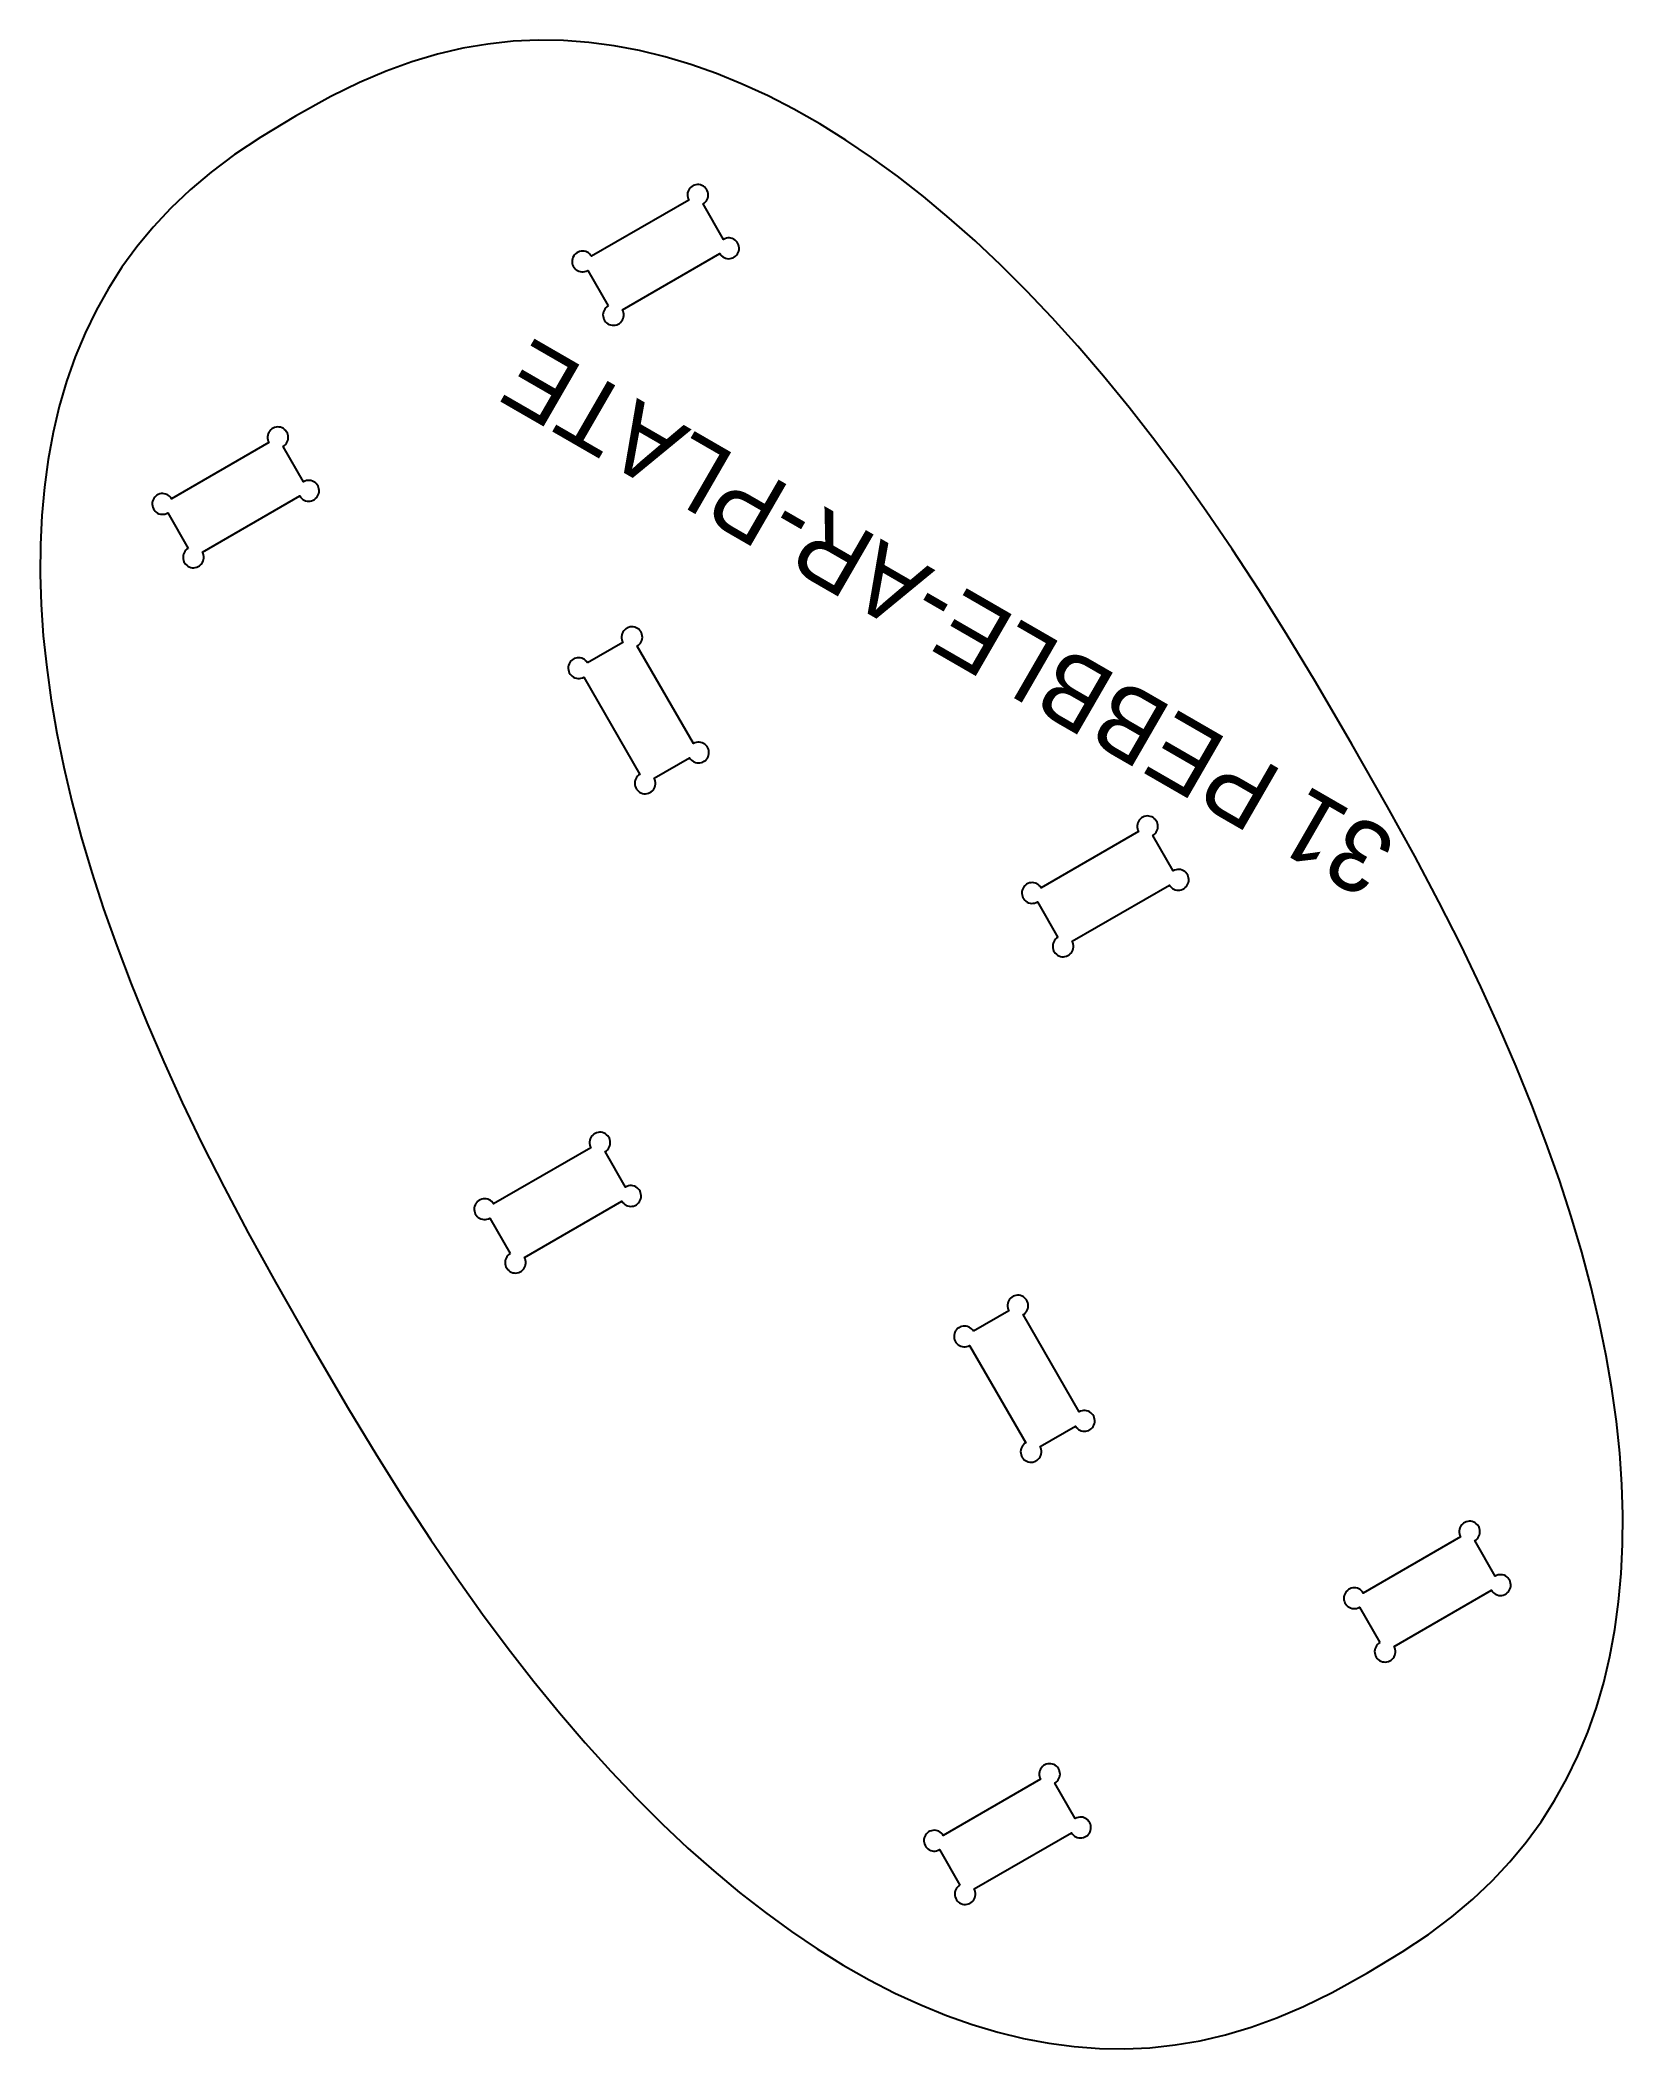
# Model space of a CAD drawing. Header units: millimetres. Extents: x 0 to 487, y 0 to 618.
import ezdxf
from ezdxf.enums import TextEntityAlignment as Align

# ---------------------------------------------------------------- set-up
doc = ezdxf.new("R2010")
doc.units = ezdxf.units.MM
doc.layers.add('CUT', color=1, linetype='Continuous')
doc.layers.add('ENGRAVE-LABEL', color=3, linetype='Continuous')

msp = doc.modelspace()

# ---------------------------------------------------------------- linework, layer by layer
at = {"layer": 'CUT'}
msp.add_lwpolyline([(408.64, 23.41), (419.32, 29.82), (427.42, 35.24), (434.59, 40.6), (441.09, 46.06), (447.03, 51.69), (452.49, 57.53), (457.5, 63.58), (462.09, 69.88), (466.27, 76.42), (470.06, 83.2), (473.46, 90.23), (476.47, 97.52), (479.12, 105.04), (481.39, 112.82), (483.29, 120.83), (484.82, 129.08), (485.98, 137.57), (486.78, 146.29), (487.21, 155.23), (487.27, 164.4), (486.97, 173.78), (486.31, 183.37), (485.28, 193.18), (483.88, 203.19), (482.11, 213.4), (479.98, 223.81), (477.48, 234.42), (474.61, 245.22), (471.36, 256.23), (467.73, 267.44), (463.71, 278.86), (459.3, 290.5), (454.48, 302.39), (449.24, 314.54), (443.55, 327), (437.37, 339.84), (430.63, 353.17), (423.22, 367.19), (414.86, 382.39), (403.85, 401.7), (392.64, 420.89), (383.65, 435.73), (375.21, 449.16), (367.04, 461.65), (359.01, 473.43), (351.07, 484.59), (343.16, 495.2), (335.28, 505.32), (327.4, 514.96), (319.52, 524.15), (311.62, 532.9), (303.71, 541.21), (295.79, 549.11), (287.86, 556.58), (279.91, 563.63), (271.95, 570.26), (263.98, 576.48), (256, 582.27), (248.03, 587.64), (240.05, 592.6), (232.08, 597.12), (224.12, 601.22), (216.17, 604.89), (208.24, 608.12), (200.33, 610.93), (192.44, 613.29), (184.57, 615.21), (176.73, 616.68), (168.92, 617.71), (161.13, 618.28), (153.36, 618.4), (145.61, 618.05), (137.86, 617.22), (130.11, 615.91), (122.32, 614.1), (114.47, 611.77), (106.5, 608.87), (98.27, 605.35), (89.53, 601.03), (78.64, 594.99), (67.95, 588.57), (59.85, 583.16), (52.68, 577.8), (46.19, 572.34), (40.24, 566.71), (34.78, 560.87), (29.77, 554.81), (25.18, 548.52), (21, 541.98), (17.21, 535.2), (13.82, 528.16), (10.8, 520.88), (8.15, 513.35), (5.89, 505.58), (3.99, 497.57), (2.46, 489.31), (1.29, 480.83), (0.5, 472.11), (0.07, 463.17), (0, 454), (0.3, 444.62), (0.97, 435.03), (2, 425.22), (3.39, 415.21), (5.16, 405), (7.29, 394.59), (9.79, 383.98), (12.67, 373.18), (15.92, 362.17), (19.54, 350.96), (23.56, 339.54), (27.97, 327.89), (32.79, 316.01), (38.03, 303.86), (43.72, 291.39), (49.9, 278.55), (56.64, 265.23), (64.05, 251.21), (72.41, 236), (83.42, 216.7), (94.64, 197.51), (103.62, 182.67), (112.06, 169.24), (120.23, 156.74), (128.26, 144.97), (136.21, 133.81), (144.11, 123.2), (151.99, 113.08), (159.87, 103.44), (167.76, 94.25), (175.65, 85.5), (183.56, 77.18), (191.48, 69.29), (199.41, 61.82), (207.36, 54.77), (215.32, 48.14), (223.29, 41.92), (231.27, 36.13), (239.25, 30.75), (247.22, 25.8), (255.19, 21.28), (263.15, 17.18), (271.1, 13.51), (279.03, 10.27), (286.94, 7.47), (294.83, 5.11), (302.7, 3.19), (310.54, 1.71), (318.35, 0.69), (326.14, 0.11), (333.91, 0), (341.67, 0.35), (349.41, 1.18), (357.16, 2.49), (364.95, 4.3), (372.8, 6.63), (380.78, 9.53), (389, 13.05), (397.74, 17.37)], close=True, dxfattribs=at)
for points in [[(174.87, 536.58, 2.414214), (179.24, 535.41), (209.21, 552.71, 2.414214), (210.38, 557.08), (204.08, 567.99, 2.414214), (199.71, 569.16), (169.74, 551.86, 2.414214), (168.57, 547.49)], [(45.59, 461.94, 2.414214), (49.96, 460.77), (79.93, 478.07, 2.414214), (81.1, 482.44), (74.8, 493.35, 2.414214), (70.43, 494.52), (40.46, 477.22, 2.414214), (39.29, 472.85)], [(168.53, 426.69, 2.414214), (167.36, 422.32), (184.66, 392.35, 2.414214), (189.03, 391.18), (199.94, 397.48, 2.414214), (201.11, 401.85), (183.81, 431.82, 2.414214), (179.44, 432.99)], [(313.34, 342.17, 2.414214), (317.71, 341), (347.68, 358.3, 2.414214), (348.85, 362.67), (342.55, 373.58, 2.414214), (338.18, 374.75), (308.21, 357.45, 2.414214), (307.04, 353.08)], [(144.72, 244.82, 2.414214), (149.1, 243.65), (179.06, 260.95, 2.414214), (180.23, 265.32), (173.93, 276.23, 2.414214), (169.56, 277.4), (139.6, 260.1, 2.414214), (138.42, 255.73)], [(287.33, 220.92, 2.414214), (286.16, 216.55), (303.46, 186.58, 2.414214), (307.83, 185.41), (318.74, 191.71, 2.414214), (319.91, 196.08), (302.61, 226.05, 2.414214), (298.24, 227.22)], [(412.47, 125.05, 2.414214), (416.84, 123.87), (446.81, 141.17, 2.414214), (447.98, 145.55), (441.68, 156.46, 2.414214), (437.31, 157.63), (407.34, 140.33, 2.414214), (406.17, 135.96)], [(283.19, 50.41, 2.414214), (287.56, 49.23), (317.53, 66.53, 2.414214), (318.7, 70.91), (312.4, 81.82, 2.414214), (308.03, 82.99), (278.06, 65.69, 2.414214), (276.89, 61.32)]]:
    msp.add_lwpolyline(points, format="xyb", close=True, dxfattribs=at)

# ---------------------------------------------------------------- texts
at = {"layer": 'ENGRAVE-LABEL'}
msp.add_text('31 PEBBLE-AR-PLATE', height=22, rotation=150, dxfattribs=at).set_placement((279.4, 440.34), align=Align.MIDDLE_CENTER)

doc.saveas('drawing.dxf')
